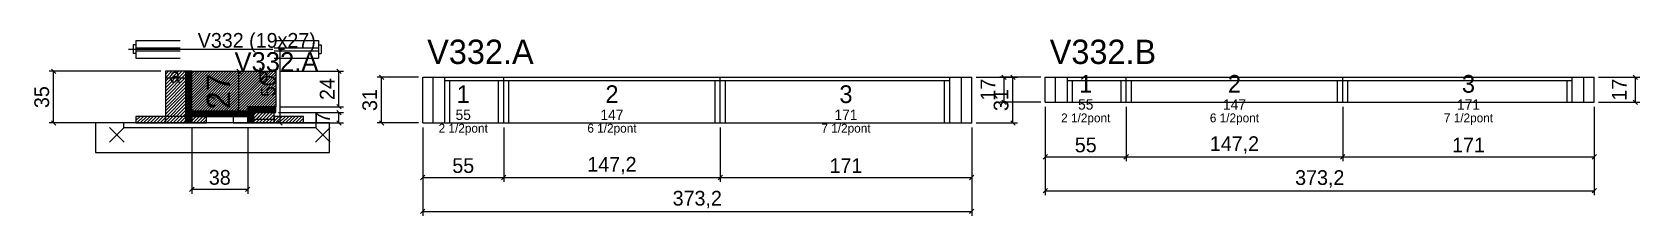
# Model space of a CAD drawing. Extents: x -69 to 1024, y -94 to 31.
import ezdxf
from ezdxf.enums import TextEntityAlignment as Align

# ---------------------------------------------------------------- set-up
doc = ezdxf.new("R2010")
doc.units = 0
for name, color, linetype in [('5', 5, 'Continuous'), ('barrote', 126, 'Continuous'), ('CONCRETO', 251, 'Continuous'), ('COTA', 241, 'Continuous'), ('Cota Seção (2x)', 241, 'Continuous'), ('detalhes', 7, 'Continuous'), ('Hachura', 251, 'Continuous'), ('Madeira', 126, 'Continuous'), ('NOMENCLATURA', 7, 'Continuous'), ('Painéis', 200, 'Continuous'), ('presilha', 224, 'Continuous'), ('SARR_2.2x7', 40, 'Continuous'), ('SARR_3.5x7', 81, 'Continuous'), ('SCO-___-LAJ', 224, 'Continuous'), ('TENSOR', 224, 'Continuous'), ('texto', 7, 'Continuous'), ('Texto Seção', 7, 'Continuous')]:
    doc.layers.add(name, color=color, linetype=linetype)
doc.dimstyles.new('PAINEL', dxfattribs={"dimtxt": 10, "dimasz": 3, "dimexe": 3, "dimexo": 3, "dimgap": 3, "dimtad": 1, "dimblk": 'OBLIQUE', "dimblk1": 'OBLIQUE', "dimcen": 2.5, "dimclrd": 4, "dimclre": 4, "dimclrt": 240, "dimazin": 3, "dimtfac": 1, "dimtmove": 0, "dimatfit": 3})
doc.dimstyles.new('SECAO2X', dxfattribs={"dimtxt": 16, "dimasz": 3, "dimexe": 3, "dimexo": 3, "dimgap": 3, "dimtad": 1, "dimblk": 'OBLIQUE', "dimblk1": 'OBLIQUE', "dimcen": 2.5, "dimclrd": 4, "dimclre": 4, "dimclrt": 240, "dimazin": 3, "dimtfac": 1, "dimtmove": 0, "dimatfit": 3})

# ---------------------------------------------------------------- blocks, each defined once
blk = doc.blocks.new('_OBLIQUE')
at = {"color": 0, "linetype": 'BYBLOCK'}
blk.add_line((-0.5, -0.5), (0.5, 0.5), dxfattribs=at)

msp = doc.modelspace()

# ---------------------------------------------------------------- hatches: boundary and pattern name
at = {"layer": 'COTA'}
h = msp.add_hatch(dxfattribs=at)
h.set_pattern_fill('ANSI31', scale=0.4)
h.paths.add_polyline_path([(40, -23), (40, 4), (97, 4), (97, -20), (78, -20), (78, -23)])
at = {"layer": 'Hachura'}
h = msp.add_hatch(dxfattribs=at)
h.set_pattern_fill('ANSI31', scale=0.5)
h.paths.add_polyline_path([(22, -31), (36, -31), (36, 4), (22, 4)])
h = msp.add_hatch(dxfattribs=at)
h.set_pattern_fill('ANSI31', scale=0.5)
h.paths.add_polyline_path([(22, -0.4), (36, -0.4), (36, 4), (22, 4)])
h = msp.add_hatch(dxfattribs=at)
h.set_pattern_fill('SOLID')
h.paths.add_polyline_path([(36, -31), (40, -31), (40, 4), (36, 4)])
h = msp.add_hatch(dxfattribs=at)
h.set_pattern_fill('SOLID')
h.paths.add_polyline_path([(78, -24), (97, -24), (97, -20), (78, -20)])
h = msp.add_hatch(dxfattribs=at)
h.set_pattern_fill('ANSI31', scale=0.5)
h.paths.add_polyline_path([(2, -31), (22, -31), (22, -26.6), (2, -26.6)])
h = msp.add_hatch(dxfattribs=at)
h.set_pattern_fill('SOLID')
h.paths.add_polyline_path([(40, -26.6), (78, -26.6), (78, -23), (40, -23)])
h = msp.add_hatch(dxfattribs=at)
h.set_pattern_fill('ANSI31', scale=0.5)
h.paths.add_polyline_path([(40, -31), (50, -31), (50, -26.6), (40, -26.6)])
h = msp.add_hatch(dxfattribs=at)
h.set_pattern_fill('SOLID')
h.paths.add_polyline_path([(78, -31), (82, -31), (82, -24), (78, -24)])
h = msp.add_hatch(dxfattribs=at)
h.set_pattern_fill('ANSI31', scale=0.5)
h.paths.add_polyline_path([(82, -31), (96, -31), (96, -24), (82, -24)])
h = msp.add_hatch(dxfattribs=at)
h.set_pattern_fill('ANSI31', scale=0.5)
h.paths.add_polyline_path([(82, -28.4), (96, -28.4), (96, -24), (82, -24)])
h = msp.add_hatch(dxfattribs=at)
h.set_pattern_fill('ANSI31', scale=0.5)
h.paths.add_polyline_path([(96, -31), (116, -31), (116, -26.6), (96, -26.6)])

# ---------------------------------------------------------------- linework, layer by layer
for p, q in [((0, 22), (0, 16)), ((2, 22), (0, 22)), ((2, 25), (32, 25)), ((2, 25), (2, 13)), ((96, 25), (126, 25)), ((126, 25), (126, 13)), ((126, 22), (128, 22)), ((128, 22), (128, 16)), ((2, 16), (0, 16)), ((2, 20), (32, 20)), ((2, 18), (32, 18)), ((2, 13), (32, 13)), ((96, 20), (126, 20)), ((96, 18), (126, 18)), ((96, 13), (126, 13)), ((126, 16), (128, 16))]:
    msp.add_line(p, q)
at = {"layer": 'barrote'}
msp.add_lwpolyline([(-25.5, -51), (133.5, -51), (133.5, -31), (-25.5, -31)], close=True, dxfattribs=at)
at = {"layer": 'CONCRETO'}
msp.add_lwpolyline([(40, -23), (40, 4), (97, 4), (97, -20), (78, -20), (78, -23)], close=True, dxfattribs=at)
at = {"layer": 'Madeira'}
for points in [[(22, -31), (36, -31), (36, 4), (22, 4)], [(22, -0.4), (36, -0.4), (36, 4), (22, 4)], [(2, -31), (22, -31), (22, -26.6), (2, -26.6)], [(22, -31), (36, -31), (36, -26.6), (22, -26.6)], [(40, -31), (50, -31), (50, -26.6), (40, -26.6)], [(68, -31), (78, -31), (78, -26.6), (68, -26.6)], [(82, -31), (96, -31), (96, -24), (82, -24)], [(82, -28.4), (96, -28.4), (96, -24), (82, -24)], [(96, -31), (116, -31), (116, -26.6), (96, -26.6)]]:
    msp.add_lwpolyline(points, close=True, dxfattribs=at)
at = {"layer": 'Painéis'}
for p, q in [((197, 0), (252, 0)), ((197, -31), (197, 0)), ((252, -31), (252, 0)), ((252, -31), (252, 0)), ((252, 0), (399.2, 0)), ((252, -31), (252, 0)), ((399.2, -31), (399.2, 0)), ((399.2, -31), (399.2, 0)), ((399.2, 0), (570.2, 0)), ((399.2, -31), (399.2, 0)), ((570.2, -31), (570.2, 0)), ((620.2, 0), (675.2, 0)), ((620.2, -17), (620.2, 0)), ((675.2, -17), (675.2, 0)), ((675.2, -17), (675.2, 0)), ((675.2, 0), (822.4, 0)), ((675.2, -17), (675.2, 0)), ((822.4, -17), (822.4, 0)), ((822.4, -17), (822.4, 0)), ((822.4, 0), (993.4, 0)), ((822.4, -17), (822.4, 0)), ((993.4, -17), (993.4, 0)), ((620.2, -17), (675.2, -17)), ((675.2, -17), (822.4, -17)), ((822.4, -17), (993.4, -17)), ((197, -31), (252, -31)), ((252, -31), (399.2, -31)), ((399.2, -31), (570.2, -31))]:
    msp.add_line(p, q, dxfattribs=at)
for points in [[(36, -31), (40, -31), (40, 4), (36, 4)], [(78, -24), (97, -24), (97, -20), (78, -20)], [(40, -26.6), (78, -26.6), (78, -23), (40, -23)], [(78, -31), (82, -31), (82, -24), (78, -24)]]:
    msp.add_lwpolyline(points, close=True, dxfattribs=at)
at = {"layer": 'presilha'}
for p, q in [((-16, -44), (-6, -34)), ((-16, -34), (-6, -44)), ((124, -44), (134, -34)), ((124, -34), (134, -44))]:
    msp.add_line(p, q, dxfattribs=at)
at = {"layer": 'SARR_2.2x7'}
for p, q in [((204, -31), (204, 0)), ((563.2, -31), (563.2, 0)), ((627.2, -17), (627.2, 0)), ((986.4, -17), (986.4, 0)), ((212, -2.2), (252, -2.2)), ((252, -2.2), (399.2, -2.2)), ((399.2, -2.2), (555.2, -2.2)), ((635.2, -2.2), (675.2, -2.2)), ((675.2, -2.2), (822.4, -2.2)), ((822.4, -2.2), (978.4, -2.2))]:
    msp.add_line(p, q, dxfattribs=at)
at = {"layer": 'SARR_3.5x7'}
for p, q in [((212, -31), (212, 0)), ((252, -31), (252, 0)), ((252, -31), (252, 0)), ((399.2, -31), (399.2, 0)), ((399.2, -31), (399.2, 0)), ((555.2, -31), (555.2, 0)), ((635.2, -17), (635.2, 0)), ((675.2, -17), (675.2, 0)), ((675.2, -17), (675.2, 0)), ((822.4, -17), (822.4, 0)), ((822.4, -17), (822.4, 0)), ((978.4, -17), (978.4, 0)), ((215.5, -31), (215.5, -2.2)), ((248.5, -31), (248.5, -2.2)), ((255.5, -31), (255.5, -2.2)), ((395.7, -31), (395.7, -2.2)), ((402.7, -31), (402.7, -2.2)), ((551.7, -31), (551.7, -2.2)), ((638.7, -17), (638.7, -2.2)), ((671.7, -17), (671.7, -2.2)), ((678.7, -17), (678.7, -2.2)), ((818.9, -17), (818.9, -2.2)), ((825.9, -17), (825.9, -2.2)), ((974.9, -17), (974.9, -2.2)), ((635.2, -17), (638.7, -17)), ((671.7, -17), (675.2, -17)), ((675.2, -17), (678.7, -17)), ((818.9, -17), (822.4, -17)), ((822.4, -17), (825.9, -17)), ((974.9, -17), (978.4, -17)), ((212, -31), (215.5, -31)), ((248.5, -31), (252, -31)), ((252, -31), (255.5, -31)), ((395.7, -31), (399.2, -31)), ((399.2, -31), (402.7, -31)), ((551.7, -31), (555.2, -31))]:
    msp.add_line(p, q, dxfattribs=at)
at = {"layer": 'SCO-___-LAJ'}
msp.add_lwpolyline([(-6.5, -34.2), (124.5, -34.2), (124.5, -31), (-6.5, -31)], close=True, dxfattribs=at)
at = {"layer": 'TENSOR'}
msp.add_line((-3, 19), (95, 19), dxfattribs=at)

# ---------------------------------------------------------------- texts
at = {"layer": '5'}
for s, height, p in [('1', 12, (647.7, -4.5)), ('2', 12, (748.8, -4.5)), ('3', 12, (907.9, -4.5)), ('1', 12, (224.5, -11.5)), ('2', 12, (325.6, -11.5)), ('3', 12, (484.7, -11.5)), ('55', 7, (647.7, -18.5)), ('147', 7, (748.8, -18.5)), ('171', 7, (907.9, -18.5)), ('55', 7, (224.5, -25.5)), ('147', 7, (325.6, -25.5)), ('171', 7, (484.7, -25.5))]:
    msp.add_text(s, height=height, dxfattribs=at).set_placement(p, align=Align.MIDDLE_CENTER)
at = {"layer": 'detalhes'}
for s, p in [('a', (25, -3.7)), ('b', (85, -3.7)), ('c', (50, -20.5))]:
    msp.add_text(s, height=9.6, dxfattribs=at).set_placement(p)
at = {"layer": 'NOMENCLATURA'}
for s, p in [('V332.A', (200, 9)), ('V332.B', (623.2, 9))]:
    msp.add_text(s, height=16.5, dxfattribs=at).set_placement(p)
at = {"layer": 'texto', "char_height": 6, "attachment_point": 5}
for s, insert in [('2 1/2pont', (224.5, -35.5)), ('6 1/2pont', (325.6, -35.5)), ('7 1/2pont', (484.7, -35.5)), ('2 1/2pont', (647.7, -28.5)), ('6 1/2pont', (748.8, -28.5)), ('7 1/2pont', (907.9, -28.5))]:
    msp.add_mtext(s, dxfattribs=dict(at, insert=insert))
at = {"layer": 'Texto Seção'}
for s, height, p in [('V332 (19x27)', 10, (44, 20)), ('V332.A', 13, (69, 4))]:
    msp.add_text(s, height=height, dxfattribs=at).set_placement(p)

# ---------------------------------------------------------------- dimensions: what is measured, and where the dimension line sits
at = {"layer": 'COTA'}
for base, p1, p2 in [((100, -31), (96, -31), (96, 19)), ((-54, -31), (2, -31), (22, 4)), ((140, -20), (97, -20), (97, 4)), ((169, -31), (197, -31), (197, 0)), ((598.2, -31), (570.2, -31), (570.2, 0)), ((592.2, -17), (620.2, -17), (620.2, 0)), ((1021.4, -17), (993.4, -17), (993.4, 0)), ((140, -31), (96, -31), (96, -24))]:
    msp.add_linear_dim(base=base, p1=p1, p2=p2, angle=90, dimstyle='PAINEL', dxfattribs=at).render()
for base, p1, p2 in [((620.2, -54), (620.2, -17), (675.2, -17)), ((620.2, -77), (620.2, -17), (993.4, -17)), ((675.2, -54), (675.2, -17), (822.4, -17)), ((822.4, -54), (822.4, -17), (993.4, -17)), ((40, -76), (40, -31), (78, -31)), ((197, -68), (197, -31), (252, -31)), ((197, -91), (197, -31), (570.2, -31)), ((252, -68), (252, -31), (399.2, -31)), ((399.2, -68), (399.2, -31), (570.2, -31))]:
    msp.add_linear_dim(base=base, p1=p1, p2=p2, dimstyle='PAINEL', dxfattribs=at).render()
at = {"layer": 'Cota Seção (2x)'}
msp.add_linear_dim(base=(72, -23), p1=(40, -23), p2=(40, 4), angle=90, dimstyle='SECAO2X', dxfattribs=at).render()

doc.saveas('drawing.dxf')
